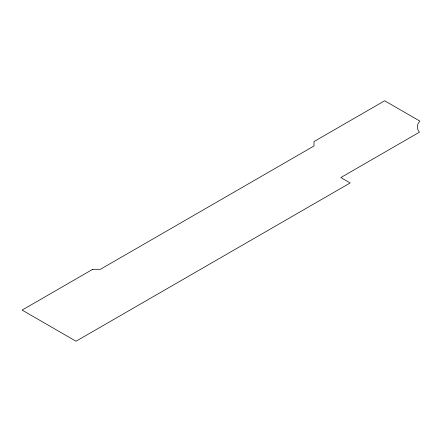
<?xml version="1.0" encoding="UTF-8"?>
<svg xmlns="http://www.w3.org/2000/svg" width="442" height="442" viewBox="0 0 442 442"><rect width="100%" height="100%" fill="white"/><g stroke="black" fill="none" stroke-linecap="round" stroke-linejoin="round"><path stroke-width="0.66" d="M92.759 269.294L22.1 310.091L76.03 341.23L350.18 182.949L340.837 177.557L419.469 132.158A20.697 11.945 0 0 1 419.9 121.119L384.656 100.77L313.997 141.567L313.997 145.987L100.411 269.294L92.759 269.294"/></g></svg>
